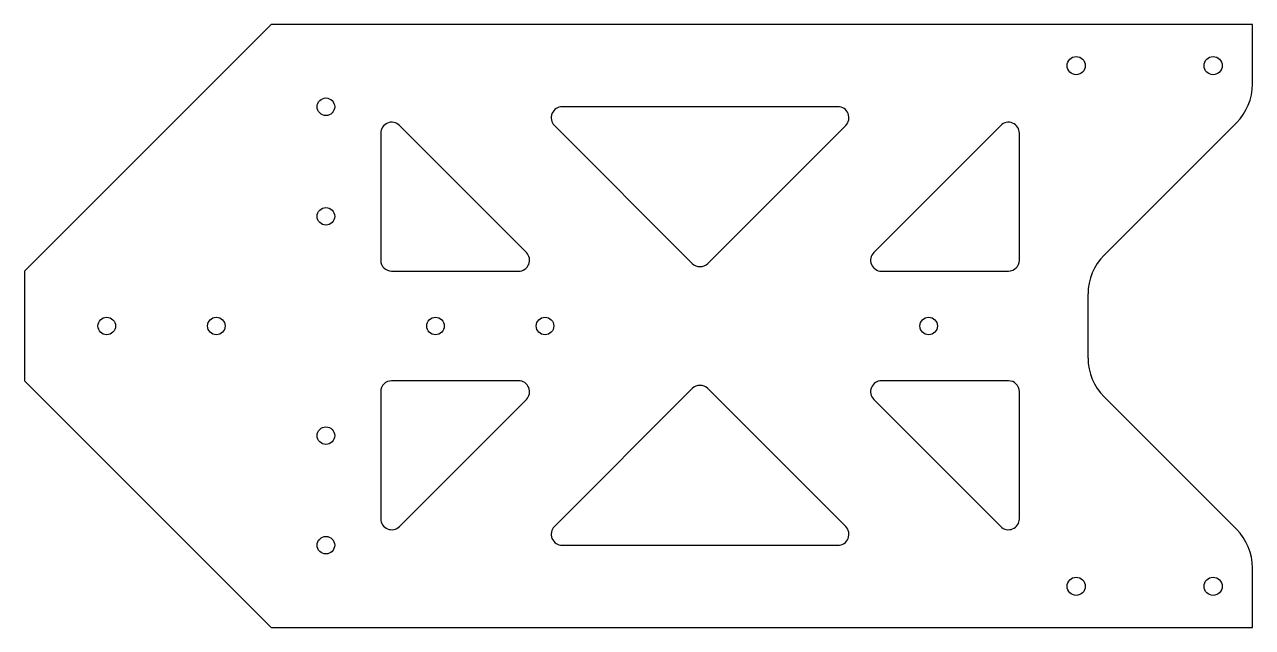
# Model space of a CAD drawing. Header units: millimetres. Extents: x 188 to 413, y 237 to 347.
import ezdxf

# ---------------------------------------------------------------- set-up
doc = ezdxf.new("R2010")
doc.units = ezdxf.units.MM

msp = doc.modelspace()

# ---------------------------------------------------------------- linework, layer by layer
at = {"color": 7, "linetype": 'Continuous', "lineweight": 25}
for p, q in [((233.49, 347.5), (188.49, 302.5)), ((412.59, 347.5), (233.49, 347.5)), ((412.59, 336.64), (412.59, 347.5)), ((336.95, 332.5), (286.6, 332.5)), ((385.52, 305.43), (409.66, 329.57)), ((253.49, 327.67), (253.49, 304.5)), ((280.08, 305.91), (256.9, 329.08)), ((285.19, 329.08), (310.36, 303.91)), ((313.19, 303.91), (338.36, 329.08)), ((366.64, 329.08), (343.47, 305.91)), ((370.06, 304.5), (370.06, 327.67)), ((188.49, 302.5), (188.49, 282.5)), ((255.49, 302.5), (278.66, 302.5)), ((344.89, 302.5), (368.06, 302.5)), ((382.59, 286.64), (382.59, 298.35)), ((188.49, 282.5), (233.49, 237.5)), ((278.66, 282.5), (255.49, 282.5)), ((368.06, 282.5), (344.89, 282.5)), ((253.49, 280.5), (253.49, 257.33)), ((310.36, 281.08), (285.19, 255.91)), ((338.36, 255.91), (313.19, 281.08)), ((370.06, 257.33), (370.06, 280.5)), ((256.9, 255.91), (280.08, 279.08)), ((343.47, 279.08), (366.64, 255.91)), ((409.66, 255.43), (385.52, 279.57)), ((286.6, 252.5), (336.95, 252.5)), ((412.59, 237.5), (412.59, 248.35)), ((233.49, 237.5), (412.59, 237.5))]:
    msp.add_line(p, q, dxfattribs=at)
for centre, radius in [((380.42, 340), 1.65), ((405.42, 340), 1.65), ((243.49, 332.5), 1.6), ((243.49, 312.5), 1.6), ((203.49, 292.5), 1.6), ((223.49, 292.5), 1.6), ((263.49, 292.5), 1.6), ((283.49, 292.5), 1.6), ((353.49, 292.5), 1.6), ((243.49, 272.5), 1.6), ((243.49, 252.5), 1.6), ((380.42, 245), 1.65), ((405.42, 245), 1.65)]:
    msp.add_circle(centre, radius, dxfattribs=at)
for centre, radius, start, end in [((402.59, 336.64), 10, 315, 0), ((286.6, 330.5), 2, 90, 225), ((336.95, 330.5), 2, 315, 90), ((255.49, 327.67), 2, 45, 180), ((368.06, 327.67), 2, 0, 135), ((278.66, 304.5), 2, 270, 45), ((344.89, 304.5), 2, 135, 270), ((392.59, 298.35), 10, 135, 180), ((255.49, 304.5), 2, 180, 270), ((311.77, 305.33), 2, 225, 315), ((368.06, 304.5), 2, 270, 0), ((392.59, 286.64), 10, 180, 225), ((255.49, 280.5), 2, 90, 180), ((278.66, 280.5), 2, 315, 90), ((344.89, 280.5), 2, 90, 225), ((368.06, 280.5), 2, 0, 90), ((311.77, 279.67), 2, 45, 135), ((255.49, 257.33), 2, 180, 315), ((286.6, 254.5), 2, 135, 270), ((336.95, 254.5), 2, 270, 45), ((368.06, 257.33), 2, 225, 0), ((402.59, 248.35), 10, 360, 45)]:
    msp.add_arc(centre, radius, start, end, dxfattribs=at)

doc.saveas('drawing.dxf')
